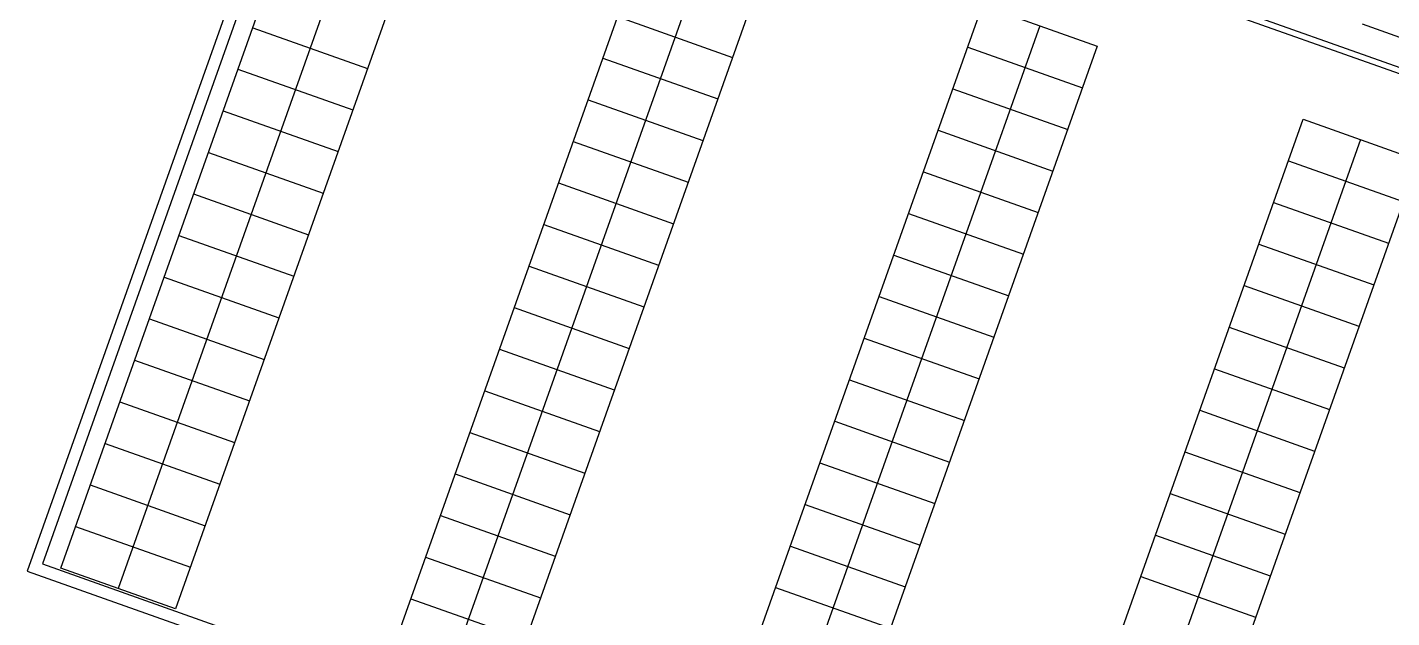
# Model space of a CAD drawing. Header units: metres. Extents: x 2681598 to 2681800, y 1249481 to 1249590.
# Drawn here: x 2681742.63 to 2681780.47, y 1249508.05 to 1249524.45 of the extents above; entities that cross this region are included whole.
import ezdxf

# ---------------------------------------------------------------- set-up
doc = ezdxf.new("R2010")
doc.units = ezdxf.units.M
doc.layers.add('linien', color=7, linetype='Continuous', true_color=0x000000)

msp = doc.modelspace()

# ---------------------------------------------------------------- linework, layer by layer
at = {"layer": 'linien'}
for p, q in [((2681750.684, 1249532.037), (2681742.63, 1249509.347)), ((2681750.884, 1249531.615), (2681743.052, 1249509.547)), ((2681743.558, 1249509.431), (2681751.341, 1249531.36)), ((2681752.934, 1249530.795), (2681745.15, 1249508.865)), ((2681758.934, 1249530.879), (2681794.988, 1249518.083)), ((2681795.042, 1249518.234), (2681758.987, 1249531.03)), ((2681754.526, 1249530.229), (2681746.743, 1249508.3)), ((2681752.45, 1249506.275), (2681760.233, 1249528.204)), ((2681761.826, 1249527.639), (2681754.042, 1249505.709)), ((2681763.418, 1249527.073), (2681755.635, 1249505.144)), ((2681761.339, 1249503.12), (2681769.122, 1249525.049)), ((2681769.122, 1249525.049), (2681772.307, 1249523.918)), ((2681759.004, 1249524.741), (2681762.189, 1249523.611)), ((2681748.883, 1249524.435), (2681752.068, 1249523.304)), ((2681770.715, 1249524.484), (2681762.932, 1249502.554)), ((2681779.65, 1249524.542), (2681780.815, 1249524.128)), ((2681772.307, 1249523.918), (2681764.524, 1249501.989)), ((2681768.713, 1249523.895), (2681771.898, 1249522.764)), ((2681758.594, 1249523.587), (2681761.78, 1249522.457)), ((2681748.473, 1249523.281), (2681751.659, 1249522.15)), ((2681768.303, 1249522.741), (2681771.488, 1249521.61)), ((2681758.185, 1249522.433), (2681761.37, 1249521.303)), ((2681748.064, 1249522.127), (2681751.249, 1249520.996)), ((2681770.234, 1249499.963), (2681778.017, 1249521.892)), ((2681778.017, 1249521.892), (2681781.203, 1249520.761)), ((2681757.775, 1249521.279), (2681760.96, 1249520.148)), ((2681767.893, 1249521.586), (2681771.079, 1249520.456)), ((2681779.61, 1249521.327), (2681771.827, 1249499.397)), ((2681747.654, 1249520.972), (2681750.839, 1249519.842)), ((2681781.203, 1249520.761), (2681773.419, 1249498.832)), ((2681777.608, 1249520.738), (2681780.793, 1249519.607)), ((2681757.366, 1249520.125), (2681760.551, 1249518.994)), ((2681767.484, 1249520.432), (2681770.669, 1249519.302)), ((2681747.245, 1249519.818), (2681750.43, 1249518.688)), ((2681777.198, 1249519.584), (2681780.383, 1249518.453)), ((2681756.956, 1249518.971), (2681760.141, 1249517.84)), ((2681767.074, 1249519.278), (2681770.259, 1249518.148)), ((2681746.835, 1249518.664), (2681750.02, 1249517.533)), ((2681776.788, 1249518.429), (2681779.974, 1249517.299)), ((2681766.664, 1249518.124), (2681769.85, 1249516.993)), ((2681746.425, 1249517.51), (2681749.611, 1249516.379)), ((2681756.546, 1249517.816), (2681759.732, 1249516.686)), ((2681776.379, 1249517.275), (2681779.564, 1249516.145)), ((2681766.255, 1249516.97), (2681769.44, 1249515.839)), ((2681746.016, 1249516.356), (2681749.201, 1249515.225)), ((2681756.137, 1249516.662), (2681759.322, 1249515.532)), ((2681775.969, 1249516.121), (2681779.154, 1249514.99)), ((2681765.845, 1249515.816), (2681769.03, 1249514.685)), ((2681745.606, 1249515.202), (2681748.791, 1249514.071)), ((2681755.727, 1249515.508), (2681758.912, 1249514.377)), ((2681775.559, 1249514.967), (2681778.745, 1249513.836)), ((2681765.435, 1249514.661), (2681768.621, 1249513.531)), ((2681745.196, 1249514.047), (2681748.382, 1249512.917)), ((2681755.317, 1249514.354), (2681758.503, 1249513.223)), ((2681775.15, 1249513.813), (2681778.335, 1249512.682)), ((2681765.026, 1249513.507), (2681768.211, 1249512.377)), ((2681754.908, 1249513.2), (2681758.093, 1249512.069)), ((2681744.787, 1249512.893), (2681747.972, 1249511.763)), ((2681774.74, 1249512.659), (2681777.925, 1249511.528)), ((2681764.616, 1249512.353), (2681767.801, 1249511.223)), ((2681754.498, 1249512.046), (2681757.683, 1249510.915)), ((2681744.377, 1249511.739), (2681747.562, 1249510.608)), ((2681774.33, 1249511.504), (2681777.516, 1249510.374)), ((2681764.206, 1249511.199), (2681767.392, 1249510.068)), ((2681754.088, 1249510.891), (2681757.274, 1249509.761)), ((2681743.967, 1249510.585), (2681747.153, 1249509.454)), ((2681773.921, 1249510.35), (2681777.106, 1249509.22)), ((2681763.797, 1249510.045), (2681766.982, 1249508.914)), ((2681743.052, 1249509.547), (2681763.46, 1249502.304)), ((2681753.679, 1249509.737), (2681756.864, 1249508.607)), ((2681742.63, 1249509.347), (2681763.038, 1249502.103)), ((2681746.743, 1249508.3), (2681743.558, 1249509.431)), ((2681773.511, 1249509.196), (2681776.697, 1249508.065)), ((2681763.387, 1249508.891), (2681766.572, 1249507.76)), ((2681753.269, 1249508.583), (2681756.454, 1249507.452))]:
    msp.add_line(p, q, dxfattribs=at)

doc.saveas('drawing.dxf')
